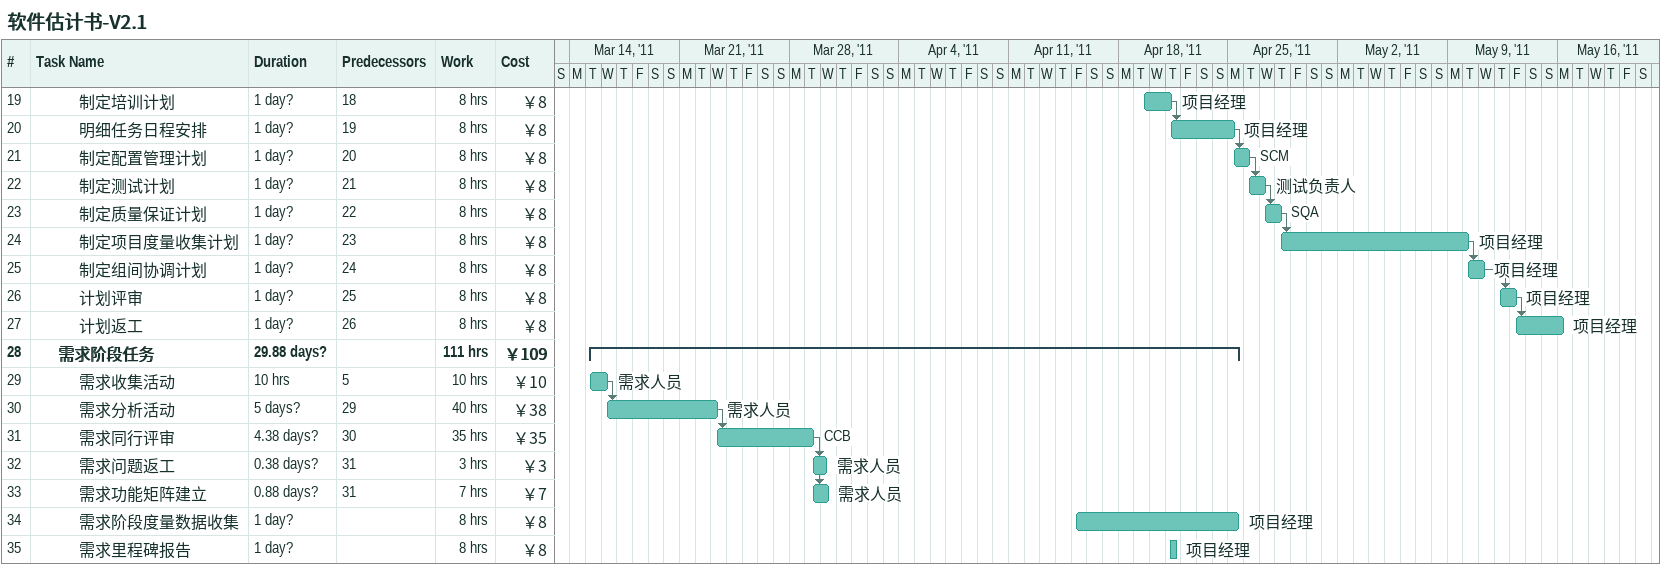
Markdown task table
软件估计书-V2.1

| ID | Level | Task | Duration | Start | Finish | Predecessors | Resources | Work (h) | Cost (￥) |
|---|---|---|---|---|---|---|---|---|---|
| 19 | 3 | 制定培训计划 | 1d? | 2011-04-19 | 2011-04-21 | 18 | 项目经理 | 8 | 8 |
| 20 | 3 | 明细任务日程安排 | 1d? | 2011-04-21 | 2011-04-25 | 19 | 项目经理 | 8 | 8 |
| 21 | 3 | 制定配置管理计划 | 1d? | 2011-04-25 | 2011-04-26 | 20 | SCM | 8 | 8 |
| 22 | 3 | 制定测试计划 | 1d? | 2011-04-26 | 2011-04-27 | 21 | 测试负责人 | 8 | 8 |
| 23 | 3 | 制定质量保证计划 | 1d? | 2011-04-27 | 2011-04-28 | 22 | SQA | 8 | 8 |
| 24 | 3 | 制定项目度量收集计划 | 1d? | 2011-04-28 | 2011-05-10 | 23 | 项目经理 | 8 | 8 |
| 25 | 3 | 制定组间协调计划 | 1d? | 2011-05-10 | 2011-05-11 | 24 | 项目经理 | 8 | 8 |
| 26 | 3 | 计划评审 | 1d? | 2011-05-12 | 2011-05-13 | 25 | 项目经理 | 8 | 8 |
| 27 | 3 | 计划返工 | 1d? | 2011-05-13 | 2011-05-16 | 26 | 项目经理 | 8 | 8 |
| 28 | 2 | **需求阶段任务** | 29.88d? | 2011-03-15 | 2011-04-25 |  |  | 111 | 109 |
| 29 | 3 | 需求收集活动 | 10h | 2011-03-15 | 2011-03-16 | 5 | 需求人员 | 10 | 10 |
| 30 | 3 | 需求分析活动 | 5d? | 2011-03-16 | 2011-03-23 | 29 | 需求人员 | 40 | 38 |
| 31 | 3 | 需求同行评审 | 4.38d? | 2011-03-23 | 2011-03-29 | 30 | CCB | 35 | 35 |
| 32 | 3 | 需求问题返工 | 0.38d? | 2011-03-29 | 2011-03-30 | 31 | 需求人员 | 3 | 3 |
| 33 | 3 | 需求功能矩阵建立 | 0.88d? | 2011-03-29 | 2011-03-30 | 31 | 需求人员 | 7 | 7 |
| 34 | 3 | 需求阶段度量数据收集 | 1d? | 2011-04-15 | 2011-04-25 |  | 项目经理 | 8 | 8 |
| 35 | 3 | 需求里程碑报告 | 1d? | 2011-04-21 | 2011-04-21 |  | 项目经理 | 8 | 8 |
